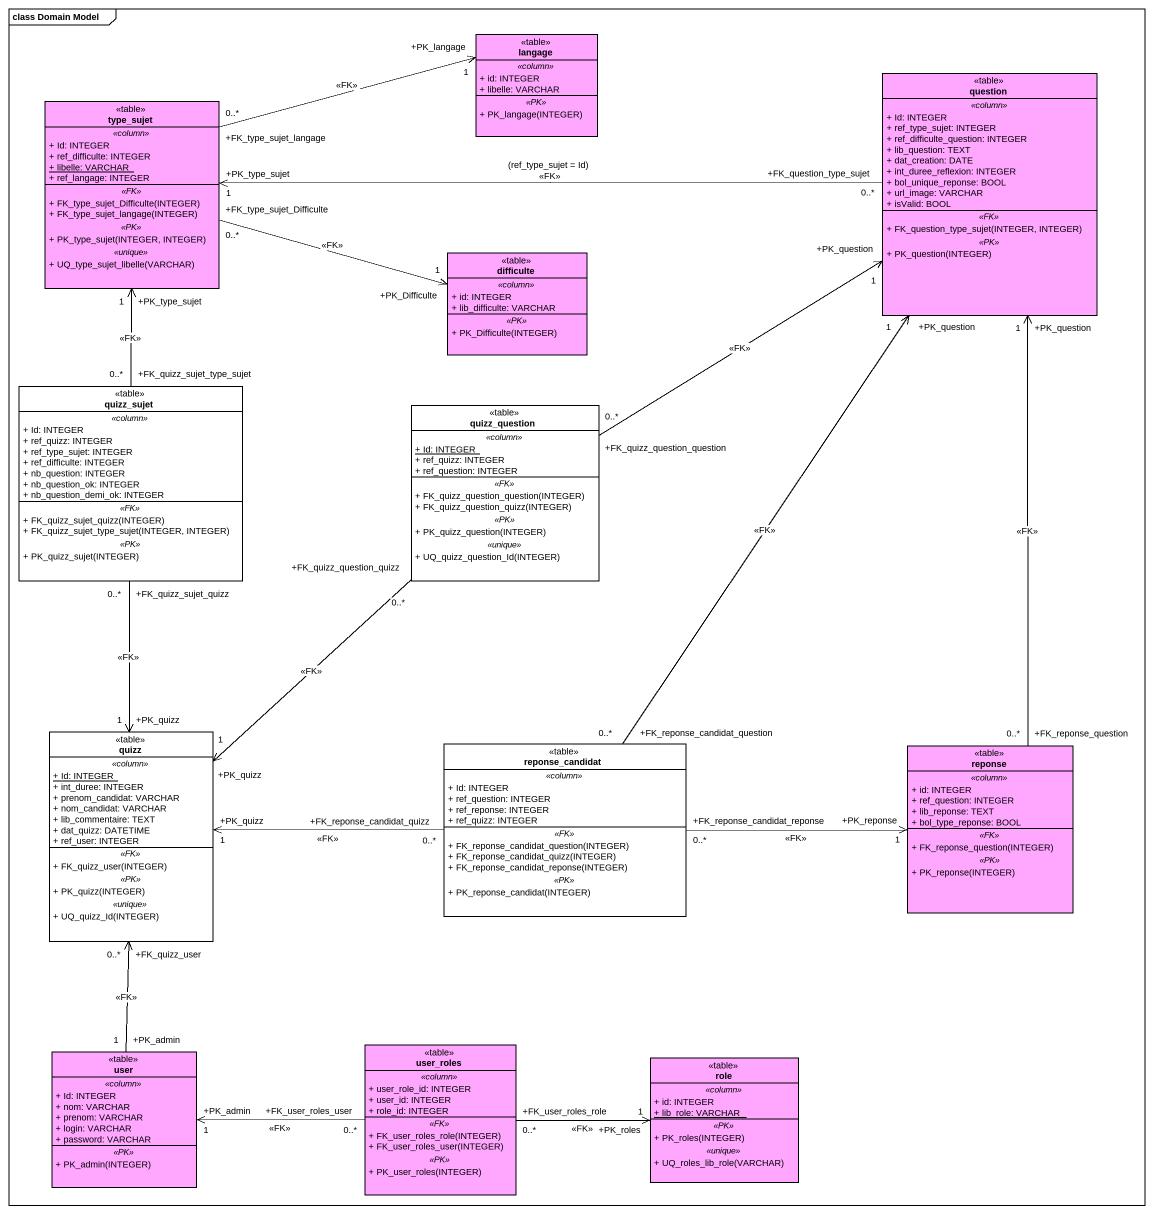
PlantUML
@startuml
mainframe class Domain Model
hide circle
hide empty members
skinparam classAttributeIconSize 0
class langage <<table>> #FFA6FF {
  .. <<column>> ..
  + id: INTEGER
  + libelle: VARCHAR
  .. <<PK>> ..
  + PK_langage(INTEGER)
}
class question <<table>> #FFA6FF {
  .. <<column>> ..
  + Id: INTEGER
  + ref_type_sujet: INTEGER
  + ref_difficulte_question: INTEGER
  + lib_question: TEXT
  + dat_creation: DATE
  + int_duree_reflexion: INTEGER
  + bol_unique_reponse: BOOL
  + url_image: VARCHAR
  + isValid: BOOL
  .. <<FK>> ..
  + FK_question_type_sujet(INTEGER, INTEGER)
  .. <<PK>> ..
  + PK_question(INTEGER)
}
class type_sujet <<table>> #FFA6FF {
  .. <<column>> ..
  + Id: INTEGER
  + ref_difficulte: INTEGER
  {static} + libelle: VARCHAR
  + ref_langage: INTEGER
  .. <<FK>> ..
  + FK_type_sujet_Difficulte(INTEGER)
  + FK_type_sujet_langage(INTEGER)
  .. <<PK>> ..
  + PK_type_sujet(INTEGER, INTEGER)
  .. <<unique>> ..
  + UQ_type_sujet_libelle(VARCHAR)
}
class difficulte <<table>> #FFA6FF {
  .. <<column>> ..
  + id: INTEGER
  + lib_difficulte: VARCHAR
  .. <<PK>> ..
  + PK_Difficulte(INTEGER)
}
class quizz_sujet <<table>> {
  .. <<column>> ..
  + Id: INTEGER
  + ref_quizz: INTEGER
  + ref_type_sujet: INTEGER
  + ref_difficulte: INTEGER
  + nb_question: INTEGER
  + nb_question_ok: INTEGER
  + nb_question_demi_ok: INTEGER
  .. <<FK>> ..
  + FK_quizz_sujet_quizz(INTEGER)
  + FK_quizz_sujet_type_sujet(INTEGER, INTEGER)
  .. <<PK>> ..
  + PK_quizz_sujet(INTEGER)
}
class quizz_question <<table>> {
  .. <<column>> ..
  {static} + Id: INTEGER
  + ref_quizz: INTEGER
  + ref_question: INTEGER
  .. <<FK>> ..
  + FK_quizz_question_question(INTEGER)
  + FK_quizz_question_quizz(INTEGER)
  .. <<PK>> ..
  + PK_quizz_question(INTEGER)
  .. <<unique>> ..
  + UQ_quizz_question_Id(INTEGER)
}
class quizz <<table>> {
  .. <<column>> ..
  {static} + Id: INTEGER
  + int_duree: INTEGER
  + prenom_candidat: VARCHAR
  + nom_candidat: VARCHAR
  + lib_commentaire: TEXT
  + dat_quizz: DATETIME
  + ref_user: INTEGER
  .. <<FK>> ..
  + FK_quizz_user(INTEGER)
  .. <<PK>> ..
  + PK_quizz(INTEGER)
  .. <<unique>> ..
  + UQ_quizz_Id(INTEGER)
}
class reponse_candidat <<table>> {
  .. <<column>> ..
  + Id: INTEGER
  + ref_question: INTEGER
  + ref_reponse: INTEGER
  + ref_quizz: INTEGER
  .. <<FK>> ..
  + FK_reponse_candidat_question(INTEGER)
  + FK_reponse_candidat_quizz(INTEGER)
  + FK_reponse_candidat_reponse(INTEGER)
  .. <<PK>> ..
  + PK_reponse_candidat(INTEGER)
}
class reponse <<table>> #FFA6FF {
  .. <<column>> ..
  + id: INTEGER
  + ref_question: INTEGER
  + lib_reponse: TEXT
  + bol_type_reponse: BOOL
  .. <<FK>> ..
  + FK_reponse_question(INTEGER)
  .. <<PK>> ..
  + PK_reponse(INTEGER)
}
class user <<table>> #FFA6FF {
  .. <<column>> ..
  + Id: INTEGER
  + nom: VARCHAR
  + prenom: VARCHAR
  + login: VARCHAR
  + password: VARCHAR
  .. <<PK>> ..
  + PK_admin(INTEGER)
}
class user_roles <<table>> #FFA6FF {
  .. <<column>> ..
  + user_role_id: INTEGER
  + user_id: INTEGER
  + role_id: INTEGER
  .. <<FK>> ..
  + FK_user_roles_role(INTEGER)
  + FK_user_roles_user(INTEGER)
  .. <<PK>> ..
  + PK_user_roles(INTEGER)
}
class role <<table>> #FFA6FF {
  .. <<column>> ..
  + id: INTEGER
  {static} + lib_role: VARCHAR
  .. <<PK>> ..
  + PK_roles(INTEGER)
  .. <<unique>> ..
  + UQ_roles_lib_role(VARCHAR)
}
question "+FK_question_type_sujet\n0..*" -left-> "+PK_type_sujet\n1" type_sujet : (ref_type_sujet = Id)\n<<FK>>
type_sujet "+FK_type_sujet_langage\n0..*" -right-> "+PK_langage\n1" langage : <<FK>>
type_sujet "+FK_type_sujet_Difficulte\n0..*" -right-> "+PK_Difficulte\n1" difficulte : <<FK>>
quizz_sujet "+FK_quizz_sujet_type_sujet\n0..*" -up-> "+PK_type_sujet\n1" type_sujet : <<FK>>
quizz_sujet "+FK_quizz_sujet_quizz\n0..*" --> "+PK_quizz\n1" quizz : <<FK>>
quizz_question "+FK_quizz_question_question\n0..*" -up-> "+PK_question\n1" question : <<FK>>
quizz_question "+FK_quizz_question_quizz\n0..*" --> "+PK_quizz\n1" quizz : <<FK>>
quizz "+FK_quizz_user\n0..*" <-- "+PK_admin\n1" user : <<FK>>
reponse_candidat "+FK_reponse_candidat_question\n0..*" -up-> "+PK_question\n1" question : <<FK>>
reponse_candidat "+FK_reponse_candidat_quizz\n0..*" -left-> "+PK_quizz\n1" quizz : <<FK>>
reponse_candidat "+FK_reponse_candidat_reponse\n0..*" -right-> "+PK_reponse\n1" reponse : <<FK>>
reponse "+FK_reponse_question\n0..*" -up-> "+PK_question\n1" question : <<FK>>
user_roles "+FK_user_roles_user\n0..*" -left-> "+PK_admin\n1" user : <<FK>>
user_roles "+FK_user_roles_role\n0..*" -right-> "+PK_roles\n1" role : <<FK>>
@enduml
